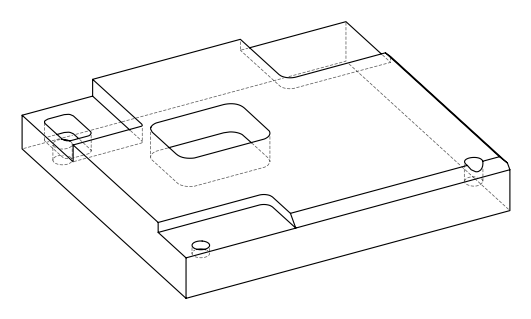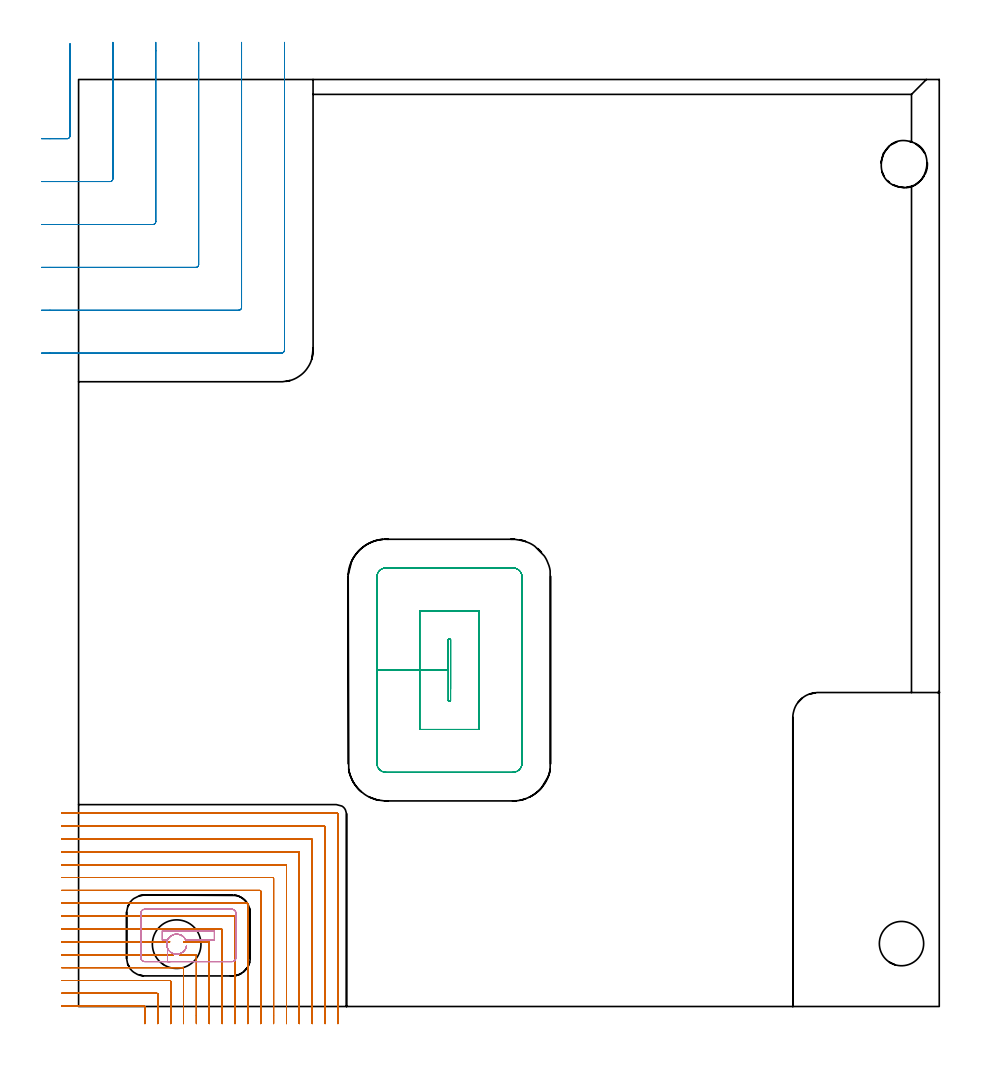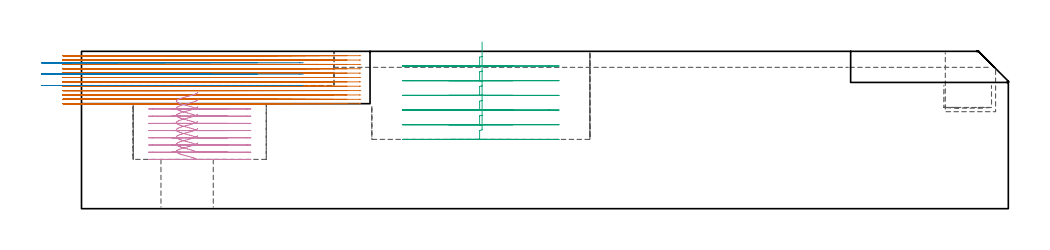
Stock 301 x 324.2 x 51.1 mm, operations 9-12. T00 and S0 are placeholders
(PLAN: 12 operations, 9 tool changes, 73.4 min)
(1 SPOT_DRILL | STEP1POCKET | NXT0321_9005460120000 | 0.03 min | 4 mm3)
(2 INDEXABLE_INSERT_DRILL_THROUGH_HOLE_FROM_SOLID | STEP1HOLE | NXT0302_005 | 0.09 min | 11582 mm3)
(3 DRILL_BLIND_HOLE_INTO_CENTER | STEP1POCKET | NXT0301_128 | 0.09 min | 2088 mm3)
(4 INDEXABLE_INSERT_DRILL_BLIND_HOLE_FROM_SOLID | STEP1POCKET_1 | NXT0302_002 | 0.05 min | 3451 mm3)
(5 MILL_ROUGH_BLIND_HOLE_CONTOUR | STEP1POCKET | NXT0201_013 | Spiral | 0.65 min | 1997 mm3)
(6 AREA_MILL | FG_CHAMFER_SURFACE | UGT0205_001 | 3.58 min | 2991 mm3)
(7 AREA_MILL_1 | FG_CHAMFER_SURFACE_1 | UGT0205_001 | 6.99 min | 10126 mm3)
(8 MILL_CORNER_NOTCH_RECTANGULAR | CORNER_NOTCH_RECTANGULAR | UGT0201_008 | Follow Part, ap 4, ae 75% | 3.91 min | 54447 mm3)
(9 MILL_CORNER_NOTCH_RECTANGULAR_1 | CORNER_NOTCH_RECTANGULAR_1 | UGT0201_014 | Follow Part, ap 1.5, ae 75% | 44.35 min | 108573 mm3)
(10 MILL_CORNER_NOTCH_RECTANGULAR_2 | CORNER_NOTCH_RECTANGULAR_2 | UGT0201_136 | Follow Part, ap 5, ae 75% | 4.68 min | 95875 mm3)
(11 MILL_RECTANGULAR_POCKET | POCKET_RECTANGULAR_STRAIGHT | UGT0201_136 | Follow Part, ap 5, ae 75% | 5.95 min | 181044 mm3)
(12 MILL_RECTANGULAR_POCKET_1 | POCKET_RECTANGULAR_STRAIGHT_1 | NXT0201_013 | Follow Part, ap 2.5, ae 75% | 3.01 min | 17398 mm3)
(TOOL NXT0321_9005460120000 | NC Spot Drill, 142deg, 12mm, Carbide, Uncoated | D12 PA142 FL30 Z2)
(TOOL NXT0302_005 | Index. Insert Drill 17mm [880-D1700L20-05] | D17 PA176 FL85 Z2)
(TOOL NXT0301_128 | Carbide Drill 12mm [861.1-1200-036A1-GP GC34] | D12 PA150 FL37.4 Z2)
(TOOL NXT0302_002 | Index. Insert Drill 15.5mm [880-D1550L20-05] | D15.5 PA176 FL78 Z2)
(TOOL NXT0201_013 | ENDMILL 10mm | D10 FL30 Z4)
(TOOL UGT0205_001 | Chamfer Mill 20 x 3 x 45 deg. | D20 FL50 Z2)
(TOOL UGT0201_008 | End Mill 16 mm | D16 FL32 Z4)
(TOOL UGT0201_014 | End mill 6 mm | D6 FL24 Z4)
(TOOL UGT0201_136 | Carbide End Mill 20.0 | D20 FL30 Z4)
(OP 9 MILL_CORNER_NOTCH_RECTANGULAR_1)
G17 G21 G94 G90
T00 M6
G54
G17 G0 G90 X23.2 Y-6. S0 M3
G43 Z61.102 H0
Z49.685
G94 G1 Y-3. F250.
Y-0.195 F500.
G3 X22.905 Y0.1 R0.3
G1 X-3.
X-6. F250.
G0 Z61.102
X27.7 Y-6.
Z49.685
G1 Y-3.
Y4.304 F500.
G3 X27.404 Y4.6 R0.3
G1 X-3.
X-6. F250.
G0 Z61.102
X32.2 Y-6.
Z49.685
G1 Y-3.
Y8.804 F500.
G3 X31.904 Y9.1 R0.3
G1 X-3.
X-6. F250.
G0 Z61.102
X36.7 Y-6.
Z49.685
G1 Y-3.
Y13.304 F500.
G3 X36.404 Y13.6 R0.3
G1 X-3.
X-6. F250.
G0 Z61.102
X41.2 Y-6.
Z49.685
G1 Y-3.
Y17.804 F500.
G3 X40.904 Y18.1 R0.3
G1 X38.36
X35.36 F250.
G0 Z61.102
X45.7 Y-6.
Z49.685
G1 Y-3.
Y22.304 F500.
G3 X45.404 Y22.6 R0.3
G1 X39.733
X36.733 F250.
G0 Z61.102
X50.2 Y-6.
Z49.685
G1 Y-3.
Y26.804 F500.
G3 X49.904 Y27.1 R0.3
G1 X35.733
X32.733 F250.
G0 Z61.102
X33.236 Y18.1
Z49.685
G1 X30.236
X-3. F500.
X-6. F250.
G0 Z61.102
X31.866 Y22.6
Z49.685
G1 X28.866
X-3. F500.
X-6. F250.
G0 Z61.102
X34.352 Y27.1
Z49.685
G1 X32.852
X-3. F500.
X-6. F250.
G0 Z61.102
X54.7 Y-6.
Z49.685
G1 Y-3.
Y31.303 F500.
G3 X54.403 Y31.6 R0.3
G1 X-3.
X-6. F250.
G0 Z61.102
X59.2 Y-6.
Z49.685
G1 Y-3.
Y35.803 F500.
G3 X58.903 Y36.1 R0.3
G1 X-3.
X-6. F250.
G0 Z61.102
X63.7 Y-6.
Z49.685
G1 Y-3.
Y40.303 F500.
G3 X63.403 Y40.6 R0.3
G1 X-3.
X-6. F250.
G0 Z61.102
X68.2 Y-6.
Z49.685
G1 Y-3.
Y44.803 F500.
G3 X67.903 Y45.1 R0.3
G1 X-3.
X-6. F250.
G0 Z61.102
X72.7 Y-6.
Z49.685
G1 Y-3.
Y49.303 F500.
G3 X72.403 Y49.6 R0.3
G1 X-3.
X-6. F250.
G0 Z61.102
X77.2 Y-6.
Z49.685
G1 Y-3.
Y53.803 F500.
G3 X76.903 Y54.1 R0.3
G1 X-3.
X-6. F250.
G0 Z61.102
X81.7 Y-6.
Z49.685
G1 Y-3.
Y58.302 F500.
G3 X81.402 Y58.6 R0.3
G1 X-3.
X-6. F250.
G0 Z61.102
X86.2 Y-6.
Z49.685
G1 Y-3.
Y62.802 F500.
G3 X85.902 Y63.1 R0.3
G1 X-3.
X-6. F250.
G0 Z61.102
X90.7 Y-6.
Z49.685
G1 Y-3.
Y67.2 F500.
G3 X90.3 Y67.6 R0.4
G1 X-3.
X-6. F250.
G0 Z61.102
X23.2 Y-6.
Z48.268
G1 Y-3.
Y-0.195 F500.
G3 X22.905 Y0.1 R0.3
G1 X-3.
X-6. F250.
G0 Z61.102
X27.7 Y-6.
Z48.268
G1 Y-3.
Y4.304 F500.
G3 X27.404 Y4.6 R0.3
G1 X-3.
X-6. F250.
G0 Z61.102
X32.2 Y-6.
Z48.268
G1 Y-3.
Y8.804 F500.
G3 X31.904 Y9.1 R0.3
G1 X-3.
X-6. F250.
G0 Z61.102
X36.7 Y-6.
Z48.268
G1 Y-3.
Y13.304 F500.
G3 X36.404 Y13.6 R0.3
G1 X-3.
X-6. F250.
G0 Z61.102
X41.2 Y-6.
Z48.268
G1 Y-3.
Y17.804 F500.
G3 X40.904 Y18.1 R0.3
G1 X38.36
X35.36 F250.
G0 Z61.102
X45.7 Y-6.
Z48.268
G1 Y-3.
Y22.304 F500.
G3 X45.404 Y22.6 R0.3
G1 X39.733
X36.733 F250.
G0 Z61.102
X50.2 Y-6.
Z48.268
G1 Y-3.
Y26.804 F500.
G3 X49.904 Y27.1 R0.3
G1 X35.733
X32.733 F250.
G0 Z61.102
X33.236 Y18.1
Z48.268
G1 X30.236
X-3. F500.
X-6. F250.
G0 Z61.102
X31.866 Y22.6
Z48.268
G1 X28.866
X-3. F500.
X-6. F250.
G0 Z61.102
X34.352 Y27.1
Z48.268
G1 X32.852
X-3. F500.
X-6. F250.
G0 Z61.102
X54.7 Y-6.
Z48.268
G1 Y-3.
Y31.303 F500.
G3 X54.403 Y31.6 R0.3
G1 X-3.
X-6. F250.
G0 Z61.102
X59.2 Y-6.
Z48.268
G1 Y-3.
Y35.803 F500.
G3 X58.903 Y36.1 R0.3
G1 X-3.
X-6. F250.
G0 Z61.102
X63.7 Y-6.
Z48.268
G1 Y-3.
Y40.303 F500.
G3 X63.403 Y40.6 R0.3
G1 X-3.
X-6. F250.
G0 Z61.102
X68.2 Y-6.
Z48.268
G1 Y-3.
Y44.803 F500.
G3 X67.903 Y45.1 R0.3
G1 X-3.
X-6. F250.
G0 Z61.102
X72.7 Y-6.
Z48.268
G1 Y-3.
Y49.303 F500.
G3 X72.403 Y49.6 R0.3
G1 X-3.
X-6. F250.
G0 Z61.102
X77.2 Y-6.
Z48.268
G1 Y-3.
Y53.803 F500.
G3 X76.903 Y54.1 R0.3
G1 X-3.
X-6. F250.
G0 Z61.102
X81.7 Y-6.
Z48.268
G1 Y-3.
Y58.302 F500.
G3 X81.402 Y58.6 R0.3
G1 X-3.
X-6. F250.
G0 Z61.102
X86.2 Y-6.
Z48.268
G1 Y-3.
Y62.802 F500.
G3 X85.902 Y63.1 R0.3
G1 X-3.
X-6. F250.
G0 Z61.102
X90.7 Y-6.
Z48.268
G1 Y-3.
Y67.2 F500.
G3 X90.3 Y67.6 R0.4
G1 X-3.
X-6. F250.
G0 Z61.102
X23.2 Y-6.
Z46.851
G1 Y-3.
Y-0.195 F500.
G3 X22.905 Y0.1 R0.3
G1 X-3.
X-6. F250.
G0 Z61.102
X27.7 Y-6.
Z46.851
G1 Y-3.
Y4.304 F500.
G3 X27.404 Y4.6 R0.3
G1 X-3.
X-6. F250.
G0 Z61.102
X32.2 Y-6.
Z46.851
G1 Y-3.
Y8.804 F500.
G3 X31.904 Y9.1 R0.3
G1 X-3.
X-6. F250.
G0 Z61.102
X36.7 Y-6.
Z46.851
G1 Y-3.
Y13.304 F500.
G3 X36.404 Y13.6 R0.3
G1 X-3.
X-6. F250.
G0 Z61.102
X41.2 Y-6.
Z46.851
G1 Y-3.
Y17.804 F500.
G3 X40.904 Y18.1 R0.3
G1 X38.361
X35.361 F250.
G0 Z61.102
X45.7 Y-6.
Z46.851
G1 Y-3.
Y22.304 F500.
G3 X45.404 Y22.6 R0.3
G1 X39.733
X36.733 F250.
G0 Z61.102
X50.2 Y-6.
Z46.851
G1 Y-3.
Y26.804 F500.
G3 X49.904 Y27.1 R0.3
G1 X35.733
X32.733 F250.
G0 Z61.102
X33.236 Y18.1
Z46.851
G1 X30.236
X-3. F500.
X-6. F250.
G0 Z61.102
X31.866 Y22.6
Z46.851
G1 X28.866
X-3. F500.
X-6. F250.
G0 Z61.102
X34.352 Y27.1
Z46.851
G1 X32.852
X-3. F500.
X-6. F250.
G0 Z61.102
X54.7 Y-6.
Z46.851
G1 Y-3.
Y31.303 F500.
G3 X54.403 Y31.6 R0.3
G1 X-3.
X-6. F250.
G0 Z61.102
X59.2 Y-6.
Z46.851
G1 Y-3.
Y35.803 F500.
G3 X58.903 Y36.1 R0.3
G1 X-3.
X-6. F250.
G0 Z61.102
X63.7 Y-6.
Z46.851
G1 Y-3.
Y40.303 F500.
G3 X63.403 Y40.6 R0.3
G1 X-3.
X-6. F250.
G0 Z61.102
X68.2 Y-6.
Z46.851
G1 Y-3.
Y44.803 F500.
G3 X67.903 Y45.1 R0.3
G1 X-3.
X-6. F250.
G0 Z61.102
X72.7 Y-6.
Z46.851
G1 Y-3.
Y49.303 F500.
G3 X72.403 Y49.6 R0.3
G1 X-3.
X-6. F250.
G0 Z61.102
X77.2 Y-6.
Z46.851
G1 Y-3.
Y53.803 F500.
G3 X76.903 Y54.1 R0.3
G1 X-3.
X-6. F250.
G0 Z61.102
X81.7 Y-6.
Z46.851
G1 Y-3.
Y58.302 F500.
G3 X81.402 Y58.6 R0.3
G1 X-3.
X-6. F250.
G0 Z61.102
X86.2 Y-6.
Z46.851
G1 Y-3.
Y62.802 F500.
G3 X85.902 Y63.1 R0.3
G1 X-3.
X-6. F250.
G0 Z61.102
X90.7 Y-6.
Z46.851
G1 Y-3.
Y67.2 F500.
G3 X90.3 Y67.6 R0.4
G1 X-3.
X-6. F250.
G0 Z61.102
X23.2 Y-6.
Z45.435
G1 Y-3.
Y-0.195 F500.
G3 X22.905 Y0.1 R0.3
G1 X-3.
X-6. F250.
G0 Z61.102
X27.7 Y-6.
Z45.435
G1 Y-3.
Y4.304 F500.
G3 X27.404 Y4.6 R0.3
G1 X-3.
X-6. F250.
G0 Z61.102
X32.2 Y-6.
Z45.435
G1 Y-3.
Y8.804 F500.
G3 X31.904 Y9.1 R0.3
G1 X-3.
X-6. F250.
G0 Z61.102
X36.7 Y-6.
Z45.435
G1 Y-3.
Y13.304 F500.
G3 X36.404 Y13.6 R0.3
G1 X-3.
X-6. F250.
G0 Z61.102
X41.2 Y-6.
Z45.435
G1 Y-3.
Y17.804 F500.
G3 X40.904 Y18.1 R0.3
G1 X38.36
X35.36 F250.
G0 Z61.102
X45.7 Y-6.
Z45.435
G1 Y-3.
Y22.304 F500.
G3 X45.404 Y22.6 R0.3
G1 X39.733
X36.733 F250.
G0 Z61.102
X50.2 Y-6.
Z45.435
G1 Y-3.
Y26.804 F500.
G3 X49.904 Y27.1 R0.3
G1 X35.733
X32.733 F250.
G0 Z61.102
X33.236 Y18.1
Z45.435
G1 X30.236
X-3. F500.
X-6. F250.
G0 Z61.102
X31.866 Y22.6
Z45.435
G1 X28.866
X-3. F500.
X-6. F250.
G0 Z61.102
X34.352 Y27.1
Z45.435
G1 X32.852
X-3. F500.
X-6. F250.
G0 Z61.102
X54.7 Y-6.
Z45.435
G1 Y-3.
Y31.303 F500.
G3 X54.403 Y31.6 R0.3
G1 X-3.
X-6. F250.
G0 Z61.102
X59.2 Y-6.
Z45.435
G1 Y-3.
Y35.803 F500.
G3 X58.903 Y36.1 R0.3
G1 X-3.
X-6. F250.
G0 Z61.102
X63.7 Y-6.
Z45.435
G1 Y-3.
Y40.303 F500.
G3 X63.403 Y40.6 R0.3
G1 X-3.
X-6. F250.
G0 Z61.102
X68.2 Y-6.
Z45.435
G1 Y-3.
Y44.803 F500.
G3 X67.903 Y45.1 R0.3
G1 X-3.
X-6. F250.
G0 Z61.102
X72.7 Y-6.
Z45.435
G1 Y-3.
Y49.303 F500.
G3 X72.403 Y49.6 R0.3
G1 X-3.
X-6. F250.
G0 Z61.102
X77.2 Y-6.
Z45.435
G1 Y-3.
Y53.803 F500.
G3 X76.903 Y54.1 R0.3
G1 X-3.
X-6. F250.
G0 Z61.102
X81.7 Y-6.
Z45.435
G1 Y-3.
Y58.302 F500.
G3 X81.402 Y58.6 R0.3
G1 X-3.
X-6. F250.
G0 Z61.102
X86.2 Y-6.
Z45.435
G1 Y-3.
Y62.802 F500.
G3 X85.902 Y63.1 R0.3
G1 X-3.
X-6. F250.
G0 Z61.102
X90.7 Y-6.
Z45.435
G1 Y-3.
Y67.2 F500.
G3 X90.3 Y67.6 R0.4
G1 X-3.
X-6. F250.
G0 Z61.102
X23.2 Y-6.
Z44.018
G1 Y-3.
Y-0.195 F500.
G3 X22.905 Y0.1 R0.3
G1 X-3.
X-6. F250.
G0 Z61.102
X27.7 Y-6.
Z44.018
G1 Y-3.
Y4.304 F500.
G3 X27.404 Y4.6 R0.3
G1 X-3.
X-6. F250.
G0 Z61.102
X32.2 Y-6.
Z44.018
G1 Y-3.
Y8.804 F500.
G3 X31.904 Y9.1 R0.3
G1 X-3.
X-6. F250.
G0 Z61.102
X36.7 Y-6.
Z44.018
G1 Y-3.
Y13.304 F500.
G3 X36.404 Y13.6 R0.3
G1 X-3.
X-6. F250.
G0 Z61.102
X41.2 Y-6.
Z44.018
G1 Y-3.
Y17.804 F500.
G3 X40.904 Y18.1 R0.3
G1 X38.36
X35.36 F250.
G0 Z61.102
X45.7 Y-6.
Z44.018
G1 Y-3.
Y22.304 F500.
G3 X45.404 Y22.6 R0.3
G1 X39.733
X36.733 F250.
G0 Z61.102
X50.2 Y-6.
Z44.018
G1 Y-3.
Y26.804 F500.
G3 X49.904 Y27.1 R0.3
G1 X35.733
X32.733 F250.
G0 Z61.102
X33.236 Y18.1
Z44.018
G1 X30.236
X-3. F500.
X-6. F250.
G0 Z61.102
X31.866 Y22.6
Z44.018
G1 X28.866
X-3. F500.
X-6. F250.
G0 Z61.102
X34.352 Y27.1
Z44.018
G1 X32.852
X-3. F500.
X-6. F250.
G0 Z61.102
X54.7 Y-6.
Z44.018
G1 Y-3.
Y31.303 F500.
G3 X54.403 Y31.6 R0.3
G1 X-3.
X-6. F250.
G0 Z61.102
X59.2 Y-6.
Z44.018
G1 Y-3.
Y35.803 F500.
G3 X58.903 Y36.1 R0.3
G1 X-3.
X-6. F250.
G0 Z61.102
X63.7 Y-6.
Z44.018
G1 Y-3.
Y40.303 F500.
G3 X63.403 Y40.6 R0.3
G1 X-3.
X-6. F250.
G0 Z61.102
X68.2 Y-6.
Z44.018
G1 Y-3.
Y44.803 F500.
G3 X67.903 Y45.1 R0.3
G1 X-3.
X-6. F250.
G0 Z61.102
X72.7 Y-6.
Z44.018
G1 Y-3.
Y49.303 F500.
G3 X72.403 Y49.6 R0.3
G1 X-3.
X-6. F250.
G0 Z61.102
X77.2 Y-6.
Z44.018
G1 Y-3.
Y53.803 F500.
G3 X76.903 Y54.1 R0.3
G1 X-3.
X-6. F250.
G0 Z61.102
X81.7 Y-6.
Z44.018
G1 Y-3.
Y58.302 F500.
G3 X81.402 Y58.6 R0.3
G1 X-3.
X-6. F250.
G0 Z61.102
X86.2 Y-6.
Z44.018
G1 Y-3.
Y62.802 F500.
G3 X85.902 Y63.1 R0.3
G1 X-3.
X-6. F250.
G0 Z61.102
X90.7 Y-6.
Z44.018
G1 Y-3.
Y67.2 F500.
G3 X90.3 Y67.6 R0.4
G1 X-3.
X-6. F250.
G0 Z61.102
X23.2 Y-6.
Z42.601
G1 Y-3.
Y-0.195 F500.
G3 X22.905 Y0.1 R0.3
G1 X-3.
X-6. F250.
G0 Z61.102
X27.7 Y-6.
Z42.601
G1 Y-3.
Y4.304 F500.
G3 X27.404 Y4.6 R0.3
G1 X-3.
X-6. F250.
G0 Z61.102
X32.2 Y-6.
Z42.601
G1 Y-3.
Y8.804 F500.
G3 X31.904 Y9.1 R0.3
G1 X-3.
X-6. F250.
G0 Z61.102
X36.7 Y-6.
Z42.601
G1 Y-3.
Y13.304 F500.
G3 X36.404 Y13.6 R0.3
G1 X-3.
X-6. F250.
G0 Z61.102
X41.2 Y-6.
Z42.601
G1 Y-3.
Y17.804 F500.
G3 X40.904 Y18.1 R0.3
G1 X38.357
X35.357 F250.
G0 Z61.102
X45.7 Y-6.
Z42.601
G1 Y-3.
Y22.304 F500.
G3 X45.404 Y22.6 R0.3
G1 X39.733
X36.733 F250.
G0 Z61.102
X50.2 Y-6.
Z42.601
G1 Y-3.
Y26.804 F500.
G3 X49.904 Y27.1 R0.3
G1 X35.732
X32.732 F250.
G0 Z61.102
X33.237 Y18.1
Z42.601
G1 X30.237
X-3. F500.
X-6. F250.
G0 Z61.102
X31.866 Y22.6
Z42.601
G1 X28.866
X-3. F500.
X-6. F250.
G0 Z61.102
X34.352 Y27.1
Z42.601
G1 X32.852
X-3. F500.
X-6. F250.
G0 Z61.102
X54.7 Y-6.
Z42.601
G1 Y-3.
Y31.303 F500.
G3 X54.403 Y31.6 R0.3
G1 X-3.
X-6. F250.
G0 Z61.102
X59.2 Y-6.
Z42.601
G1 Y-3.
Y35.803 F500.
G3 X58.903 Y36.1 R0.3
G1 X-3.
X-6. F250.
G0 Z61.102
X63.7 Y-6.
Z42.601
G1 Y-3.
Y40.303 F500.
G3 X63.403 Y40.6 R0.3
G1 X-3.
X-6. F250.
G0 Z61.102
X68.2 Y-6.
Z42.601
G1 Y-3.
Y44.803 F500.
G3 X67.903 Y45.1 R0.3
G1 X-3.
X-6. F250.
G0 Z61.102
X72.7 Y-6.
Z42.601
G1 Y-3.
Y49.303 F500.
G3 X72.403 Y49.6 R0.3
G1 X-3.
X-6. F250.
G0 Z61.102
X77.2 Y-6.
Z42.601
G1 Y-3.
Y53.803 F500.
G3 X76.903 Y54.1 R0.3
G1 X-3.
X-6. F250.
G0 Z61.102
X81.7 Y-6.
Z42.601
G1 Y-3.
Y58.302 F500.
G3 X81.402 Y58.6 R0.3
G1 X-3.
X-6. F250.
G0 Z61.102
X86.2 Y-6.
Z42.601
G1 Y-3.
Y62.802 F500.
G3 X85.902 Y63.1 R0.3
G1 X-3.
X-6. F250.
G0 Z61.102
X90.7 Y-6.
Z42.601
G1 Y-3.
Y67.2 F500.
G3 X90.3 Y67.6 R0.4
G1 X-3.
X-6. F250.
G0 Z61.102
X23.2 Y-6.
Z41.184
G1 Y-3.
Y-0.195 F500.
G3 X22.905 Y0.1 R0.3
G1 X-3.
X-6. F250.
G0 Z61.102
X27.7 Y-6.
Z41.184
G1 Y-3.
Y4.304 F500.
G3 X27.404 Y4.6 R0.3
G1 X-3.
X-6. F250.
G0 Z61.102
X32.2 Y-6.
Z41.184
G1 Y-3.
Y8.804 F500.
G3 X31.904 Y9.1 R0.3
G1 X-3.
X-6. F250.
G0 Z61.102
X36.7 Y-6.
Z41.184
G1 Y-3.
Y13.304 F500.
G3 X36.404 Y13.6 R0.3
G1 X-3.
X-6. F250.
G0 Z61.102
X41.2 Y-6.
Z41.184
G1 Y-3.
Y17.804 F500.
G3 X40.904 Y18.1 R0.3
G1 X38.357
X35.357 F250.
G0 Z61.102
X45.7 Y-6.
Z41.184
G1 Y-3.
Y22.304 F500.
G3 X45.404 Y22.6 R0.3
G1 X39.733
X36.733 F250.
G0 Z61.102
X50.2 Y-6.
Z41.184
G1 Y-3.
Y26.804 F500.
G3 X49.904 Y27.1 R0.3
G1 X35.732
X32.732 F250.
G0 Z61.102
X33.237 Y18.1
Z41.184
G1 X30.237
X-3. F500.
X-6. F250.
G0 Z61.102
X31.867 Y22.6
Z41.184
G1 X28.867
X-3. F500.
X-6. F250.
G0 Z61.102
X34.353 Y27.1
Z41.184
G1 X32.853
X-3. F500.
X-6. F250.
G0 Z61.102
X54.7 Y-6.
Z41.184
G1 Y-3.
Y31.303 F500.
G3 X54.403 Y31.6 R0.3
G1 X-3.
X-6. F250.
G0 Z61.102
X59.2 Y-6.
Z41.184
G1 Y-3.
Y35.803 F500.
G3 X58.903 Y36.1 R0.3
G1 X-3.
X-6. F250.
G0 Z61.102
X63.7 Y-6.
Z41.184
G1 Y-3.
Y40.303 F500.
G3 X63.403 Y40.6 R0.3
G1 X-3.
X-6. F250.
G0 Z61.102
X68.2 Y-6.
Z41.184
G1 Y-3.
Y44.803 F500.
G3 X67.903 Y45.1 R0.3
G1 X-3.
X-6. F250.
G0 Z61.102
X72.7 Y-6.
Z41.184
G1 Y-3.
Y49.303 F500.
G3 X72.403 Y49.6 R0.3
G1 X-3.
X-6. F250.
G0 Z61.102
X77.2 Y-6.
Z41.184
G1 Y-3.
Y53.803 F500.
G3 X76.903 Y54.1 R0.3
G1 X-3.
X-6. F250.
G0 Z61.102
X81.7 Y-6.
Z41.184
G1 Y-3.
Y58.302 F500.
G3 X81.402 Y58.6 R0.3
G1 X-3.
X-6. F250.
G0 Z61.102
X86.2 Y-6.
Z41.184
G1 Y-3.
Y62.802 F500.
G3 X85.902 Y63.1 R0.3
G1 X-3.
X-6. F250.
G0 Z61.102
X90.7 Y-6.
Z41.184
G1 Y-3.
Y67.2 F500.
G3 X90.3 Y67.6 R0.4
G1 X-3.
X-6. F250.
G0 Z61.102
X23.2 Y-6.
Z39.767
G1 Y-3.
Y-0.195 F500.
G3 X22.905 Y0.1 R0.3
G1 X-3.
X-6. F250.
G0 Z61.102
X27.7 Y-6.
Z39.767
G1 Y-3.
Y4.304 F500.
G3 X27.404 Y4.6 R0.3
G1 X-3.
X-6. F250.
G0 Z61.102
X32.2 Y-6.
Z39.767
G1 Y-3.
Y8.804 F500.
G3 X31.904 Y9.1 R0.3
G1 X-3.
X-6. F250.
G0 Z61.102
X36.7 Y-6.
Z39.767
G1 Y-3.
Y13.304 F500.
G3 X36.404 Y13.6 R0.3
G1 X-3.
X-6. F250.
G0 Z61.102
X41.2 Y-6.
Z39.767
G1 Y-3.
Y17.804 F500.
G3 X40.904 Y18.1 R0.3
G1 X38.36
X35.36 F250.
G0 Z61.102
X45.7 Y-6.
Z39.767
G1 Y-3.
Y22.304 F500.
G3 X45.404 Y22.6 R0.3
G1 X39.733
X36.733 F250.
G0 Z61.102
X50.2 Y-6.
Z39.767
G1 Y-3.
Y26.804 F500.
G3 X49.904 Y27.1 R0.3
G1 X35.732
X32.732 F250.
G0 Z61.102
X33.237 Y18.1
Z39.767
G1 X30.237
X-3. F500.
X-6. F250.
G0 Z61.102
X31.867 Y22.6
Z39.767
G1 X28.867
X-3. F500.
X-6. F250.
G0 Z61.102
X34.353 Y27.1
Z39.767
G1 X32.853
X-3. F500.
X-6. F250.
G0 Z61.102
X54.7 Y-6.
Z39.767
G1 Y-3.
Y31.303 F500.
G3 X54.403 Y31.6 R0.3
G1 X-3.
X-6. F250.
G0 Z61.102
X59.2 Y-6.
Z39.767
G1 Y-3.
Y35.803 F500.
G3 X58.903 Y36.1 R0.3
G1 X-3.
X-6. F250.
G0 Z61.102
X63.7 Y-6.
Z39.767
G1 Y-3.
Y40.303 F500.
G3 X63.403 Y40.6 R0.3
G1 X-3.
X-6. F250.
G0 Z61.102
X68.2 Y-6.
Z39.767
G1 Y-3.
Y44.803 F500.
G3 X67.903 Y45.1 R0.3
G1 X-3.
X-6. F250.
G0 Z61.102
X72.7 Y-6.
Z39.767
G1 Y-3.
Y49.303 F500.
G3 X72.403 Y49.6 R0.3
G1 X-3.
X-6. F250.
G0 Z61.102
X77.2 Y-6.
Z39.767
G1 Y-3.
Y53.803 F500.
G3 X76.903 Y54.1 R0.3
G1 X-3.
X-6. F250.
G0 Z61.102
X81.7 Y-6.
Z39.767
G1 Y-3.
Y58.302 F500.
G3 X81.402 Y58.6 R0.3
G1 X-3.
X-6. F250.
G0 Z61.102
X86.2 Y-6.
Z39.767
G1 Y-3.
Y62.802 F500.
G3 X85.902 Y63.1 R0.3
G1 X-3.
X-6. F250.
G0 Z61.102
X90.7 Y-6.
Z39.767
G1 Y-3.
Y67.2 F500.
G3 X90.3 Y67.6 R0.4
G1 X-3.
X-6. F250.
G0 Z61.102
X23.2 Y-6.
Z38.35
G1 Y-3.
Y-0.195 F500.
G3 X22.905 Y0.1 R0.3
G1 X-3.
X-6. F250.
G0 Z61.102
X27.7 Y-6.
Z38.35
G1 Y-3.
Y4.304 F500.
G3 X27.404 Y4.6 R0.3
G1 X-3.
X-6. F250.
G0 Z61.102
X32.2 Y-6.
Z38.35
G1 Y-3.
Y8.804 F500.
G3 X31.904 Y9.1 R0.3
G1 X-3.
X-6. F250.
G0 Z61.102
X36.7 Y-6.
Z38.35
G1 Y-3.
Y13.304 F500.
G3 X36.404 Y13.6 R0.3
G1 X-3.
X-6. F250.
G0 Z61.102
X41.2 Y-6.
Z38.35
G1 Y-3.
Y17.804 F500.
G3 X40.904 Y18.1 R0.3
G1 X38.36
X35.36 F250.
G0 Z61.102
X45.7 Y-6.
Z38.35
G1 Y-3.
Y22.304 F500.
G3 X45.404 Y22.6 R0.3
G1 X39.733
X36.733 F250.
G0 Z61.102
X50.2 Y-6.
Z38.35
G1 Y-3.
Y26.804 F500.
G3 X49.904 Y27.1 R0.3
G1 X35.733
X32.733 F250.
G0 Z61.102
X33.236 Y18.1
Z38.35
G1 X30.236
X-3. F500.
X-6. F250.
G0 Z61.102
X31.866 Y22.6
Z38.35
G1 X28.866
X-3. F500.
X-6. F250.
G0 Z61.102
X34.352 Y27.1
Z38.35
G1 X32.852
X-3. F500.
X-6. F250.
G0 Z61.102
X54.7 Y-6.
Z38.35
G1 Y-3.
Y31.303 F500.
G3 X54.403 Y31.6 R0.3
G1 X-3.
X-6. F250.
G0 Z61.102
X59.2 Y-6.
Z38.35
G1 Y-3.
Y35.803 F500.
G3 X58.903 Y36.1 R0.3
G1 X-3.
X-6. F250.
G0 Z61.102
X63.7 Y-6.
Z38.35
G1 Y-3.
Y40.303 F500.
G3 X63.403 Y40.6 R0.3
G1 X-3.
X-6. F250.
G0 Z61.102
X68.2 Y-6.
Z38.35
G1 Y-3.
Y44.803 F500.
G3 X67.903 Y45.1 R0.3
G1 X-3.
X-6. F250.
G0 Z61.102
X72.7 Y-6.
Z38.35
G1 Y-3.
Y49.303 F500.
G3 X72.403 Y49.6 R0.3
G1 X-3.
X-6. F250.
G0 Z61.102
X77.2 Y-6.
Z38.35
G1 Y-3.
Y53.803 F500.
G3 X76.903 Y54.1 R0.3
G1 X-3.
X-6. F250.
G0 Z61.102
X81.7 Y-6.
Z38.35
G1 Y-3.
Y58.302 F500.
G3 X81.402 Y58.6 R0.3
G1 X-3.
X-6. F250.
G0 Z61.102
X86.2 Y-6.
Z38.35
G1 Y-3.
Y62.802 F500.
G3 X85.902 Y63.1 R0.3
G1 X-3.
X-6. F250.
G0 Z61.102
X90.7 Y-6.
Z38.35
G1 Y-3.
Y67.2 F500.
G3 X90.3 Y67.6 R0.4
G1 X-3.
X-6. F250.
G0 Z61.102
X23.2 Y-6.
Z36.934
G1 Y-3.
Y-0.195 F500.
G3 X22.905 Y0.1 R0.3
G1 X-3.
X-6. F250.
G0 Z61.102
X27.7 Y-6.
Z36.934
G1 Y-3.
Y4.304 F500.
G3 X27.404 Y4.6 R0.3
G1 X-3.
X-6. F250.
G0 Z61.102
X32.2 Y-6.
Z36.934
G1 Y-3.
Y8.804 F500.
G3 X31.904 Y9.1 R0.3
G1 X-3.
X-6. F250.
G0 Z61.102
X36.7 Y-6.
Z36.934
G1 Y-3.
Y13.304 F500.
G3 X36.404 Y13.6 R0.3
G1 X-3.
X-6. F250.
G0 Z61.102
X41.2 Y-6.
Z36.934
G1 Y-3.
Y17.804 F500.
G3 X40.904 Y18.1 R0.3
G1 X38.361
X35.361 F250.
G0 Z61.102
X45.7 Y-6.
Z36.934
G1 Y-3.
Y22.304 F500.
G3 X45.404 Y22.6 R0.3
G1 X39.733
X36.733 F250.
G0 Z61.102
X50.2 Y-6.
Z36.934
G1 Y-3.
Y26.804 F500.
G3 X49.904 Y27.1 R0.3
G1 X35.733
X32.733 F250.
G0 Z61.102
X33.236 Y18.1
Z36.934
G1 X30.236
X-3. F500.
X-6. F250.
G0 Z61.102
X31.866 Y22.6
Z36.934
G1 X28.866
X-3. F500.
X-6. F250.
G0 Z61.102
X34.352 Y27.1
Z36.934
G1 X32.852
X-3. F500.
X-6. F250.
G0 Z61.102
X54.7 Y-6.
Z36.934
G1 Y-3.
Y31.303 F500.
G3 X54.403 Y31.6 R0.3
G1 X-3.
X-6. F250.
G0 Z61.102
X59.2 Y-6.
Z36.934
G1 Y-3.
Y35.803 F500.
G3 X58.903 Y36.1 R0.3
G1 X-3.
X-6. F250.
G0 Z61.102
X63.7 Y-6.
Z36.934
G1 Y-3.
Y40.303 F500.
G3 X63.403 Y40.6 R0.3
G1 X-3.
X-6. F250.
G0 Z61.102
X68.2 Y-6.
Z36.934
G1 Y-3.
Y44.803 F500.
G3 X67.903 Y45.1 R0.3
G1 X-3.
X-6. F250.
G0 Z61.102
X72.7 Y-6.
Z36.934
G1 Y-3.
Y49.303 F500.
G3 X72.403 Y49.6 R0.3
G1 X-3.
X-6. F250.
G0 Z61.102
X77.2 Y-6.
Z36.934
G1 Y-3.
Y53.803 F500.
G3 X76.903 Y54.1 R0.3
G1 X-3.
X-6. F250.
G0 Z61.102
X81.7 Y-6.
Z36.934
G1 Y-3.
Y58.302 F500.
G3 X81.402 Y58.6 R0.3
G1 X-3.
X-6. F250.
G0 Z61.102
X86.2 Y-6.
Z36.934
G1 Y-3.
Y62.802 F500.
G3 X85.902 Y63.1 R0.3
G1 X-3.
X-6. F250.
G0 Z61.102
X90.7 Y-6.
Z36.934
G1 Y-3.
Y67.2 F500.
G3 X90.3 Y67.6 R0.4
G1 X-3.
X-6. F250.
G0 Z61.102
X23.2 Y-6.
Z35.517
G1 Y-3.
Y-0.195 F500.
G3 X22.905 Y0.1 R0.3
G1 X-3.
X-6. F250.
G0 Z61.102
X27.7 Y-6.
Z35.517
G1 Y-3.
Y4.304 F500.
G3 X27.404 Y4.6 R0.3
G1 X-3.
X-6. F250.
G0 Z61.102
X32.2 Y-6.
Z35.517
G1 Y-3.
Y8.804 F500.
G3 X31.904 Y9.1 R0.3
G1 X-3.
X-6. F250.
G0 Z61.102
X36.7 Y-6.
Z35.517
G1 Y-3.
Y13.304 F500.
G3 X36.404 Y13.6 R0.3
G1 X-3.
X-6. F250.
G0 Z61.102
X41.2 Y-6.
Z35.517
G1 Y-3.
Y17.804 F500.
G3 X40.904 Y18.1 R0.3
G1 X38.36
X35.36 F250.
G0 Z61.102
X45.7 Y-6.
Z35.517
G1 Y-3.
Y22.304 F500.
G3 X45.404 Y22.6 R0.3
G1 X39.733
X36.733 F250.
G0 Z61.102
X50.2 Y-6.
Z35.517
G1 Y-3.
Y26.804 F500.
G3 X49.904 Y27.1 R0.3
G1 X35.733
X32.733 F250.
G0 Z61.102
X33.236 Y18.1
Z35.517
G1 X30.236
X-3. F500.
X-6. F250.
G0 Z61.102
X31.866 Y22.6
Z35.517
G1 X28.866
X-3. F500.
X-6. F250.
G0 Z61.102
X34.352 Y27.1
Z35.517
G1 X32.852
X-3. F500.
X-6. F250.
G0 Z61.102
X54.7 Y-6.
Z35.517
G1 Y-3.
Y31.303 F500.
G3 X54.403 Y31.6 R0.3
G1 X-3.
X-6. F250.
G0 Z61.102
X59.2 Y-6.
Z35.517
G1 Y-3.
Y35.803 F500.
G3 X58.903 Y36.1 R0.3
G1 X-3.
X-6. F250.
G0 Z61.102
X63.7 Y-6.
Z35.517
G1 Y-3.
Y40.303 F500.
G3 X63.403 Y40.6 R0.3
G1 X-3.
X-6. F250.
G0 Z61.102
X68.2 Y-6.
Z35.517
G1 Y-3.
Y44.803 F500.
G3 X67.903 Y45.1 R0.3
G1 X-3.
X-6. F250.
G0 Z61.102
X72.7 Y-6.
Z35.517
G1 Y-3.
Y49.303 F500.
G3 X72.403 Y49.6 R0.3
G1 X-3.
X-6. F250.
G0 Z61.102
X77.2 Y-6.
Z35.517
G1 Y-3.
Y53.803 F500.
G3 X76.903 Y54.1 R0.3
G1 X-3.
X-6. F250.
G0 Z61.102
X81.7 Y-6.
Z35.517
G1 Y-3.
Y58.302 F500.
G3 X81.402 Y58.6 R0.3
G1 X-3.
X-6. F250.
G0 Z61.102
X86.2 Y-6.
Z35.517
G1 Y-3.
Y62.802 F500.
G3 X85.902 Y63.1 R0.3
G1 X-3.
X-6. F250.
G0 Z61.102
X90.7 Y-6.
Z35.517
G1 Y-3.
Y67.2 F500.
G3 X90.3 Y67.6 R0.4
G1 X-3.
X-6. F250.
G0 Z61.102
X23.2 Y-6.
Z34.1
G1 Y-3.
Y-0.195 F500.
G3 X22.905 Y0.1 R0.3
G1 X-3.
X-6. F250.
G0 Z61.102
X27.7 Y-6.
Z34.1
G1 Y-3.
Y4.304 F500.
G3 X27.404 Y4.6 R0.3
G1 X-3.
X-6. F250.
G0 Z61.102
X32.2 Y-6.
Z34.1
G1 Y-3.
Y8.804 F500.
G3 X31.904 Y9.1 R0.3
G1 X-3.
X-6. F250.
G0 Z61.102
X36.7 Y-6.
Z34.1
G1 Y-3.
Y13.304 F500.
G3 X36.404 Y13.6 R0.3
G1 X-3.
X-6. F250.
G0 Z61.102
X41.2 Y-6.
Z34.1
G1 Y-3.
Y17.804 F500.
G3 X40.904 Y18.1 R0.3
G1 X38.36
X35.36 F250.
G0 Z61.102
X45.7 Y-6.
Z34.1
G1 Y-3.
Y22.304 F500.
G3 X45.404 Y22.6 R0.3
G1 X39.733
X36.733 F250.
G0 Z61.102
X50.2 Y-6.
Z34.1
G1 Y-3.
Y26.804 F500.
G3 X49.904 Y27.1 R0.3
G1 X35.733
X32.733 F250.
G0 Z61.102
X33.236 Y18.1
Z34.1
G1 X30.236
X-3. F500.
X-6. F250.
G0 Z61.102
X31.866 Y22.6
Z34.1
G1 X28.866
X-3. F500.
X-6. F250.
G0 Z61.102
X34.352 Y27.1
Z34.1
G1 X32.852
X-3. F500.
X-6. F250.
G0 Z61.102
X54.7 Y-6.
Z34.1
G1 Y-3.
Y31.303 F500.
G3 X54.403 Y31.6 R0.3
G1 X-3.
X-6. F250.
G0 Z61.102
X59.2 Y-6.
Z34.1
G1 Y-3.
Y35.803 F500.
G3 X58.903 Y36.1 R0.3
G1 X-3.
X-6. F250.
G0 Z61.102
X63.7 Y-6.
Z34.1
G1 Y-3.
Y40.303 F500.
G3 X63.403 Y40.6 R0.3
G1 X-3.
X-6. F250.
G0 Z61.102
X68.2 Y-6.
Z34.1
G1 Y-3.
Y44.803 F500.
G3 X67.903 Y45.1 R0.3
G1 X-3.
X-6. F250.
G0 Z61.102
X72.7 Y-6.
Z34.1
G1 Y-3.
Y49.303 F500.
G3 X72.403 Y49.6 R0.3
G1 X-3.
X-6. F250.
G0 Z61.102
X77.2 Y-6.
Z34.1
G1 Y-3.
Y53.803 F500.
G3 X76.903 Y54.1 R0.3
G1 X-3.
X-6. F250.
G0 Z61.102
X81.7 Y-6.
Z34.1
G1 Y-3.
Y58.302 F500.
G3 X81.402 Y58.6 R0.3
G1 X-3.
X-6. F250.
G0 Z61.102
X86.2 Y-6.
Z34.1
G1 Y-3.
Y62.802 F500.
G3 X85.902 Y63.1 R0.3
G1 X-3.
X-6. F250.
G0 Z61.102
X90.7 Y-6.
Z34.1
G1 Y-3.
Y67.2 F500.
G3 X90.3 Y67.6 R0.4
G1 X-3.
X-6. F250.
G0 Z61.102
M5
M2
(OP 10 MILL_CORNER_NOTCH_RECTANGULAR_2)
G17 G21 G94 G90
T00 M6
G54
G17 G0 G90 X-13. Y303.5 S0 M3
G43 Z61.102 H0
Z47.401
G94 G1 X-10. F250.
X-3.994 F500.
G3 X-3. Y304.494 R1.
G1 Y333.739
Y336.739 F250.
G0 Z61.102
X-13. Y288.5
Z47.401
G1 X-10.
X11.006 F500.
G3 X12. Y289.494 R1.
G1 Y334.2
Y337.2 F250.
G0 Z61.102
X-13. Y273.5
Z47.401
G1 X-10.
X26.005 F500.
G3 X27. Y274.495 R1.
G1 Y334.2
Y337.2 F250.
G0 Z61.102
X-13. Y258.5
Z47.401
G1 X-10.
X41.005 F500.
G3 X42. Y259.495 R1.
G1 Y334.2
Y337.2 F250.
G0 Z61.102
X-13. Y243.5
Z47.401
G1 X-10.
X56.004 F500.
G3 X57. Y244.496 R1.
G1 Y334.2
Y337.2 F250.
G0 Z61.102
X-13. Y228.5
Z47.401
G1 X-10.
X70.9 F500.
G3 X72. Y229.6 R1.1
G1 Y334.2
Y337.2 F250.
G0 Z61.102
X-13. Y303.5
Z43.701
G1 X-10.
X-3.994 F500.
G3 X-3. Y304.494 R1.
G1 Y333.739
Y336.739 F250.
G0 Z61.102
X-13. Y288.5
Z43.701
G1 X-10.
X11.006 F500.
G3 X12. Y289.494 R1.
G1 Y334.2
Y337.2 F250.
G0 Z61.102
X-13. Y273.5
Z43.701
G1 X-10.
X26.005 F500.
G3 X27. Y274.495 R1.
G1 Y334.2
Y337.2 F250.
G0 Z61.102
X-13. Y258.5
Z43.701
G1 X-10.
X41.005 F500.
G3 X42. Y259.495 R1.
G1 Y334.2
Y337.2 F250.
G0 Z61.102
X-13. Y243.5
Z43.701
G1 X-10.
X56.004 F500.
G3 X57. Y244.496 R1.
G1 Y334.2
Y337.2 F250.
G0 Z61.102
X-13. Y228.5
Z43.701
G1 X-10.
X70.9 F500.
G3 X72. Y229.6 R1.1
G1 Y334.2
Y337.2 F250.
G0 Z61.102
X-13. Y303.5
Z40.
G1 X-10.
X-3.994 F500.
G3 X-3. Y304.494 R1.
G1 Y333.739
Y336.739 F250.
G0 Z61.102
X-13. Y288.5
Z40.
G1 X-10.
X11.006 F500.
G3 X12. Y289.494 R1.
G1 Y334.2
Y337.2 F250.
G0 Z61.102
X-13. Y273.5
Z40.
G1 X-10.
X26.005 F500.
G3 X27. Y274.495 R1.
G1 Y334.2
Y337.2 F250.
G0 Z61.102
X-13. Y258.5
Z40.
G1 X-10.
X41.005 F500.
G3 X42. Y259.495 R1.
G1 Y334.2
Y337.2 F250.
G0 Z61.102
X-13. Y243.5
Z40.
G1 X-10.
X56.004 F500.
G3 X57. Y244.496 R1.
G1 Y334.2
Y337.2 F250.
G0 Z61.102
X-13. Y228.5
Z40.
G1 X-10.
X70.9 F500.
G3 X72. Y229.6 R1.1
G1 Y334.2
Y337.2 F250.
G0 Z61.102
M5
M2
(OP 11 MILL_RECTANGULAR_POCKET)
G17 G21 G94 G90
T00 M6
G54
G17 G0 G90 X130.1 Y110.963 S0 M3
G43 Z61.102 H0
Z54.102
G94 G1 Y128.4 Z49.43 F250.
X129.3 Z49.215
Y117.65 Z46.335
Y106.9 F500.
X130.1
Y128.4
X129.3
Y117.65
X119.3
Y96.9
X140.1
Y138.4
X119.3
Y117.65
X104.3
Y85.1
G3 X107.5 Y81.9 R3.2
G1 X151.9
G3 X155.1 Y85.1 R3.2
G1 Y150.2
G3 X151.9 Y153.4 R3.2
G1 X107.5
G3 X104.3 Y150.2 R3.2
G1 Y117.65
Y116.65
G0 X130.1 Y110.963 Z49.335
G1 Y128.4 Z44.663 F250.
X129.3 Z44.448
Y117.65 Z41.568
Y106.9 F500.
X130.1
Y128.4
X129.3
Y117.65
X119.3
Y96.9
X140.1
Y138.4
X119.3
Y117.65
X104.3
Y85.1
G3 X107.5 Y81.9 R3.2
G1 X151.9
G3 X155.1 Y85.1 R3.2
G1 Y150.2
G3 X151.9 Y153.4 R3.2
G1 X107.5
G3 X104.3 Y150.2 R3.2
G1 Y117.65
Y116.65
G0 X130.1 Y110.963 Z44.568
G1 Y128.4 Z39.896 F250.
X129.3 Z39.681
Y117.65 Z36.801
Y106.9 F500.
X130.1
Y128.4
X129.3
Y117.65
X119.3
Y96.9
X140.1
Y138.4
X119.3
Y117.65
X104.3
Y85.1
G3 X107.5 Y81.9 R3.2
G1 X151.9
G3 X155.1 Y85.1 R3.2
G1 Y150.2
G3 X151.9 Y153.4 R3.2
G1 X107.5
G3 X104.3 Y150.2 R3.2
G1 Y117.65
Y116.65
G0 X130.1 Y110.963 Z39.801
G1 Y128.4 Z35.129 F250.
X129.3 Z34.914
Y117.65 Z32.034
Y106.9 F500.
X130.1
Y128.4
X129.3
Y117.65
X119.3
Y96.9
X140.1
Y138.4
X119.3
Y117.65
X104.3
Y85.1
G3 X107.5 Y81.9 R3.2
G1 X151.9
G3 X155.1 Y85.1 R3.2
G1 Y150.2
G3 X151.9 Y153.4 R3.2
G1 X107.5
G3 X104.3 Y150.2 R3.2
G1 Y117.65
Y116.65
G0 X130.1 Y110.963 Z35.034
G1 Y128.4 Z30.362 F250.
X129.3 Z30.147
Y117.65 Z27.267
Y106.9 F500.
X130.1
Y128.4
X129.3
Y117.65
X119.3
Y96.9
X140.1
Y138.4
X119.3
Y117.65
X104.3
Y85.1
G3 X107.5 Y81.9 R3.2
G1 X151.9
G3 X155.1 Y85.1 R3.2
G1 Y150.2
G3 X151.9 Y153.4 R3.2
G1 X107.5
G3 X104.3 Y150.2 R3.2
G1 Y117.65
Y116.65
G0 X130.1 Y110.963 Z30.267
G1 Y128.4 Z25.595 F250.
X129.3 Z25.38
Y117.65 Z22.5
Y106.9 F500.
X130.1
Y128.4
X129.3
Y117.65
X119.3
Y96.9
X140.1
Y138.4
X119.3
Y117.65
X104.3
Y85.1
G3 X107.5 Y81.9 R3.2
G1 X151.9
G3 X155.1 Y85.1 R3.2
G1 Y150.2
G3 X151.9 Y153.4 R3.2
G1 X107.5
G3 X104.3 Y150.2 R3.2
G1 Y117.65
Y116.65
G0 Z61.102
M5
M2
(OP 12 MILL_RECTANGULAR_POCKET_1)
G17 G21 G94 G90
T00 M6
G54
G17 G0 G90 X37.737 Y21.196 S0 M3
G43 Z61.102 H0
Z37.721
G94 G1 X37.643 Y20.749 Z37.599 F250.
X37.37 Y20.112 Z37.413
X36.977 Y19.54 Z37.227
X36.48 Y19.057 Z37.041
X35.897 Y18.682 Z36.855
X35.252 Y18.428 Z36.67
X34.569 Y18.306 Z36.484
X33.876 Y18.321 Z36.298
X33.199 Y18.471 Z36.112
X32.505 Y18.787 Z35.908
X31.924 Y19.221 Z35.714
X31.446 Y19.764 Z35.52
X31.088 Y20.394 Z35.326
X30.868 Y21.084 Z35.131
X30.795 Y21.804 Z34.937
X30.87 Y22.525 Z34.743
X31.092 Y23.214 Z34.549
X31.451 Y23.843 Z34.355
X31.931 Y24.385 Z34.161
X32.139 Y24.549 Z34.09
X32.348 Y24.712 Z34.019
X32.996 Y25.052 Z33.823
X33.699 Y25.25 Z33.627
X34.429 Y25.299 Z33.431
X35.153 Y25.195 Z33.236
X35.84 Y24.944 Z33.04
X36.459 Y24.556 Z32.844
X36.985 Y24.048 Z32.648
X37.395 Y23.442 Z32.452
X37.502 Y23.2 Z32.381
X47.5 F500.
Y26.5
X29.3
Y23.2
X31.097
G3 X31.097 Y20.399 R3.499
G1 Y15.7
X53.7
G3 X55. Y17. R1.3
G1 Y32.7
G3 X53.7 Y34. R1.3
G1 X23.1
G3 X21.8 Y32.7 R1.3
G1 Y17.
G3 X23.1 Y15.7 R1.3
G1 X31.097
X32.097
G0 X37.742 Y21.196 Z35.381
G1 X37.729 Y21.073 Z35.348 F250.
X37.501 Y20.374 Z35.151
X37.133 Y19.738 Z34.954
X36.64 Y19.193 Z34.757
X36.044 Y18.762 Z34.56
X35.372 Y18.464 Z34.363
X34.652 Y18.313 Z34.166
X33.917 Y18.316 Z33.969
X33.199 Y18.471 Z33.772
X32.505 Y18.787 Z33.568
X31.924 Y19.221 Z33.374
X31.446 Y19.764 Z33.179
X31.088 Y20.394 Z32.985
X30.868 Y21.084 Z32.791
X30.795 Y21.804 Z32.597
X30.87 Y22.525 Z32.403
X31.092 Y23.214 Z32.209
X31.451 Y23.843 Z32.015
X31.931 Y24.385 Z31.821
X32.139 Y24.549 Z31.75
X32.348 Y24.712 Z31.679
X32.996 Y25.052 Z31.483
X33.699 Y25.25 Z31.287
X34.429 Y25.299 Z31.091
X35.153 Y25.195 Z30.895
X35.84 Y24.944 Z30.7
X36.459 Y24.556 Z30.504
X36.985 Y24.048 Z30.308
X37.395 Y23.442 Z30.112
X37.502 Y23.2 Z30.041
X47.5 F500.
Y26.5
X29.3
Y23.2
X31.097
G3 X31.097 Y20.399 R3.499
G1 Y15.7
X53.7
G3 X55. Y17. R1.3
G1 Y32.7
G3 X53.7 Y34. R1.3
G1 X23.1
G3 X21.8 Y32.7 R1.3
G1 Y17.
G3 X23.1 Y15.7 R1.3
G1 X31.097
X32.097
G0 X37.75 Y21.195 Z33.041
G1 X37.748 Y21.169 Z33.034 F250.
X37.535 Y20.453 Z32.833
X37.175 Y19.798 Z32.633
X36.685 Y19.234 Z32.433
X36.086 Y18.786 Z32.233
X35.407 Y18.476 Z32.033
X34.677 Y18.316 Z31.832
X33.929 Y18.315 Z31.632
X33.199 Y18.471 Z31.432
X32.505 Y18.787 Z31.227
X31.924 Y19.221 Z31.033
X31.446 Y19.764 Z30.839
X31.088 Y20.394 Z30.645
X30.868 Y21.084 Z30.451
X30.795 Y21.804 Z30.257
X30.87 Y22.525 Z30.063
X31.092 Y23.214 Z29.869
X31.451 Y23.843 Z29.675
X31.931 Y24.385 Z29.481
X32.14 Y24.549 Z29.41
X32.348 Y24.712 Z29.339
X32.996 Y25.052 Z29.143
X33.7 Y25.25 Z28.947
X34.429 Y25.299 Z28.751
X35.153 Y25.195 Z28.555
X35.84 Y24.944 Z28.359
X36.459 Y24.556 Z28.163
X36.985 Y24.048 Z27.968
X37.395 Y23.442 Z27.772
X37.502 Y23.2 Z27.701
X47.5 F500.
Y26.5
X29.3
Y23.2
X31.097
G3 X31.097 Y20.399 R3.499
G1 Y15.7
X53.7
G3 X55. Y17. R1.3
G1 Y32.7
G3 X53.7 Y34. R1.3
G1 X23.1
G3 X21.8 Y32.7 R1.3
G1 Y17.
G3 X23.1 Y15.7 R1.3
G1 X31.097
X32.097
G0 X37.737 Y21.197 Z30.701
G1 X37.643 Y20.749 Z30.578 F250.
X37.37 Y20.112 Z30.392
X36.977 Y19.54 Z30.207
X36.48 Y19.058 Z30.021
X35.897 Y18.682 Z29.835
X35.251 Y18.428 Z29.649
X34.569 Y18.306 Z29.463
X33.876 Y18.321 Z29.278
X33.199 Y18.471 Z29.092
X32.505 Y18.787 Z28.887
X31.924 Y19.221 Z28.693
X31.446 Y19.764 Z28.499
X31.088 Y20.394 Z28.305
X30.868 Y21.084 Z28.111
X30.795 Y21.804 Z27.917
X30.87 Y22.525 Z27.723
X31.092 Y23.214 Z27.529
X31.451 Y23.843 Z27.335
X31.931 Y24.385 Z27.141
X32.139 Y24.549 Z27.07
X32.348 Y24.712 Z26.999
X32.996 Y25.052 Z26.803
X33.699 Y25.25 Z26.607
X34.429 Y25.299 Z26.411
X35.153 Y25.195 Z26.215
X35.84 Y24.944 Z26.019
X36.459 Y24.556 Z25.823
X36.985 Y24.048 Z25.627
X37.395 Y23.442 Z25.431
X37.502 Y23.2 Z25.361
X47.5 F500.
Y26.5
X29.3
Y23.2
X31.097
G3 X31.097 Y20.399 R3.499
G1 Y15.7
X53.7
G3 X55. Y17. R1.3
G1 Y32.7
G3 X53.7 Y34. R1.3
G1 X23.1
G3 X21.8 Y32.7 R1.3
G1 Y17.
G3 X23.1 Y15.7 R1.3
G1 X31.097
X32.097
G0 X37.737 Y21.196 Z28.361
G1 X37.643 Y20.749 Z28.238 F250.
X37.37 Y20.112 Z28.052
X36.977 Y19.54 Z27.866
X36.48 Y19.057 Z27.681
X35.897 Y18.682 Z27.495
X35.252 Y18.428 Z27.309
X34.569 Y18.306 Z27.123
X33.876 Y18.321 Z26.937
X33.199 Y18.471 Z26.752
X32.505 Y18.787 Z26.547
X31.924 Y19.221 Z26.353
X31.446 Y19.764 Z26.159
X31.088 Y20.394 Z25.965
X30.868 Y21.084 Z25.771
X30.795 Y21.804 Z25.577
X30.87 Y22.525 Z25.383
X31.092 Y23.214 Z25.189
X31.451 Y23.843 Z24.995
X31.931 Y24.385 Z24.801
X32.139 Y24.549 Z24.73
X32.348 Y24.712 Z24.659
X32.996 Y25.052 Z24.463
X33.699 Y25.25 Z24.267
X34.429 Y25.299 Z24.071
X35.153 Y25.195 Z23.875
X35.84 Y24.944 Z23.679
X36.459 Y24.556 Z23.483
X36.985 Y24.048 Z23.287
X37.395 Y23.442 Z23.091
X37.502 Y23.2 Z23.02
X47.5 F500.
Y26.5
X29.3
Y23.2
X31.097
G3 X31.097 Y20.399 R3.499
G1 Y15.7
X53.7
G3 X55. Y17. R1.3
G1 Y32.7
G3 X53.7 Y34. R1.3
G1 X23.1
G3 X21.8 Y32.7 R1.3
G1 Y17.
G3 X23.1 Y15.7 R1.3
G1 X31.097
X32.097
G0 X37.737 Y21.196 Z26.02
G1 X37.644 Y20.749 Z25.898 F250.
X37.371 Y20.112 Z25.713
X36.979 Y19.542 Z25.527
X36.482 Y19.059 Z25.341
X35.9 Y18.683 Z25.156
X35.256 Y18.429 Z24.97
X34.575 Y18.306 Z24.785
X33.882 Y18.32 Z24.599
X33.206 Y18.469 Z24.414
X32.505 Y18.787 Z24.207
X31.924 Y19.221 Z24.013
X31.446 Y19.764 Z23.819
X31.088 Y20.394 Z23.625
X30.868 Y21.084 Z23.431
X30.795 Y21.804 Z23.237
X30.87 Y22.525 Z23.043
X31.092 Y23.214 Z22.849
X31.451 Y23.843 Z22.655
X31.931 Y24.385 Z22.461
X32.139 Y24.549 Z22.39
X32.348 Y24.712 Z22.319
X32.996 Y25.052 Z22.123
X33.699 Y25.25 Z21.927
X34.429 Y25.299 Z21.731
X35.153 Y25.195 Z21.535
X35.84 Y24.944 Z21.339
X36.459 Y24.556 Z21.143
X36.985 Y24.048 Z20.947
X37.395 Y23.442 Z20.751
X37.502 Y23.2 Z20.68
X47.5 F500.
Y26.5
X29.3
Y23.2
X31.097
G3 X31.097 Y20.399 R3.499
G1 Y15.7
X53.7
G3 X55. Y17. R1.3
G1 Y32.7
G3 X53.7 Y34. R1.3
G1 X23.1
G3 X21.8 Y32.7 R1.3
G1 Y17.
G3 X23.1 Y15.7 R1.3
G1 X31.097
X32.097
G0 X37.737 Y21.197 Z23.68
G1 X37.643 Y20.749 Z23.558 F250.
X37.37 Y20.112 Z23.372
X36.977 Y19.541 Z23.186
X36.48 Y19.058 Z23.001
X35.898 Y18.683 Z22.815
X35.253 Y18.429 Z22.629
X34.57 Y18.306 Z22.443
X33.877 Y18.321 Z22.258
X33.201 Y18.471 Z22.072
X32.505 Y18.787 Z21.867
X31.924 Y19.221 Z21.673
X31.446 Y19.764 Z21.479
X31.088 Y20.394 Z21.285
X30.868 Y21.084 Z21.091
X30.795 Y21.804 Z20.897
X30.87 Y22.525 Z20.703
X31.092 Y23.214 Z20.509
X31.451 Y23.843 Z20.314
X31.931 Y24.385 Z20.12
X32.139 Y24.549 Z20.049
X32.348 Y24.712 Z19.979
X32.996 Y25.052 Z19.783
X33.699 Y25.25 Z19.587
X34.429 Y25.299 Z19.391
X35.153 Y25.195 Z19.195
X35.84 Y24.944 Z18.999
X36.459 Y24.556 Z18.803
X36.985 Y24.048 Z18.607
X37.395 Y23.442 Z18.411
X37.502 Y23.2 Z18.34
X47.5 F500.
Y26.5
X29.3
Y23.2
X31.097
G3 X31.097 Y20.399 R3.499
G1 Y15.7
X53.7
G3 X55. Y17. R1.3
G1 Y32.7
G3 X53.7 Y34. R1.3
G1 X23.1
G3 X21.8 Y32.7 R1.3
G1 Y17.
G3 X23.1 Y15.7 R1.3
G1 X31.097
X32.097
G0 X37.737 Y21.195 Z21.34
G1 X37.643 Y20.749 Z21.218 F250.
X37.37 Y20.112 Z21.032
X36.977 Y19.541 Z20.847
X36.479 Y19.058 Z20.661
X35.897 Y18.682 Z20.475
X35.251 Y18.428 Z20.289
X34.569 Y18.306 Z20.103
X33.876 Y18.321 Z19.918
X33.199 Y18.471 Z19.732
X32.505 Y18.787 Z19.527
X31.924 Y19.221 Z19.333
X31.446 Y19.764 Z19.139
X31.088 Y20.394 Z18.945
X30.868 Y21.084 Z18.751
X30.795 Y21.804 Z18.557
X30.87 Y22.525 Z18.363
X31.092 Y23.214 Z18.169
X31.451 Y23.843 Z17.975
X31.931 Y24.385 Z17.781
X32.139 Y24.549 Z17.71
X32.348 Y24.712 Z17.639
X32.954 Y25.035 Z17.455
X33.612 Y25.234 Z17.271
X34.296 Y25.301 Z17.087
X34.979 Y25.234 Z16.903
X35.637 Y25.035 Z16.719
X36.243 Y24.712 Z16.534
X36.452 Y24.549 Z16.463
X36.661 Y24.386 Z16.392
X37.068 Y23.946 Z16.232
X37.395 Y23.442 Z16.071
X37.502 Y23.2 Z16.
X47.5 F500.
Y26.5
X29.3
Y23.2
X31.097
G3 X31.097 Y20.399 R3.499
G1 Y15.7
X53.7
G3 X55. Y17. R1.3
G1 Y32.7
G3 X53.7 Y34. R1.3
G1 X23.1
G3 X21.8 Y32.7 R1.3
G1 Y17.
G3 X23.1 Y15.7 R1.3
G1 X31.097
X32.097
G0 Z61.102
M5
M2
